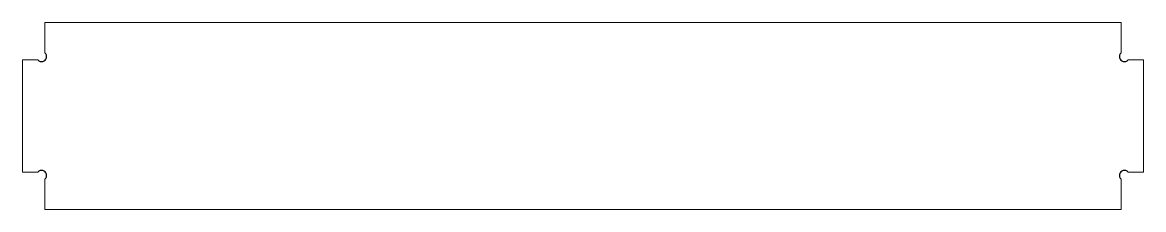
# Model space of a CAD drawing. Header units: inches. Extents: x 102 to 402, y 318 to 368.
import ezdxf

# ---------------------------------------------------------------- set-up
doc = ezdxf.new("R2010")
doc.units = ezdxf.units.IN
doc.header["$MEASUREMENT"] = 0
doc.layers.add('2D - Общий_Ном._пера__27', color=7, linetype='Continuous', lineweight=30)

# ---------------------------------------------------------------- blocks, each defined once
blk = doc.blocks.new('3')
at = {"color": 7, "true_color": 0xffffff}
for centre, start, end in [((9.12, 0.88), 220.8991, 49.1009), ((40.88, 0.88), 130.8991, 319.1007), ((9.12, -288.88), 310.8991, 139.1007), ((40.88, -288.88), 40.8993, 229.1011)]:
    blk.add_arc(centre, 1.35, start, end, dxfattribs=at)
at = {"layer": '2D - Общий_Ном._пера__27', "color": 7, "linetype": 'Continuous', "lineweight": 0, "true_color": 0xffffff, "flags": 128}
for points in [[(40, 1.9), (40, 6), (10, 6), (10, 1.9)], [(8.1, 0), (0, 0), (0, -288), (8.1, -288)], [(41.9, -288), (50, -288), (50, 0), (41.9, 0)], [(10, -289.9), (10, -294), (40, -294), (40, -289.9)]]:
    blk.add_lwpolyline(points, dxfattribs=at)

msp = doc.modelspace()

# ---------------------------------------------------------------- block references
at = {"rotation": 270}
msp.add_blockref('3', (395.6, 368.32), dxfattribs=at)

doc.saveas('drawing.dxf')
